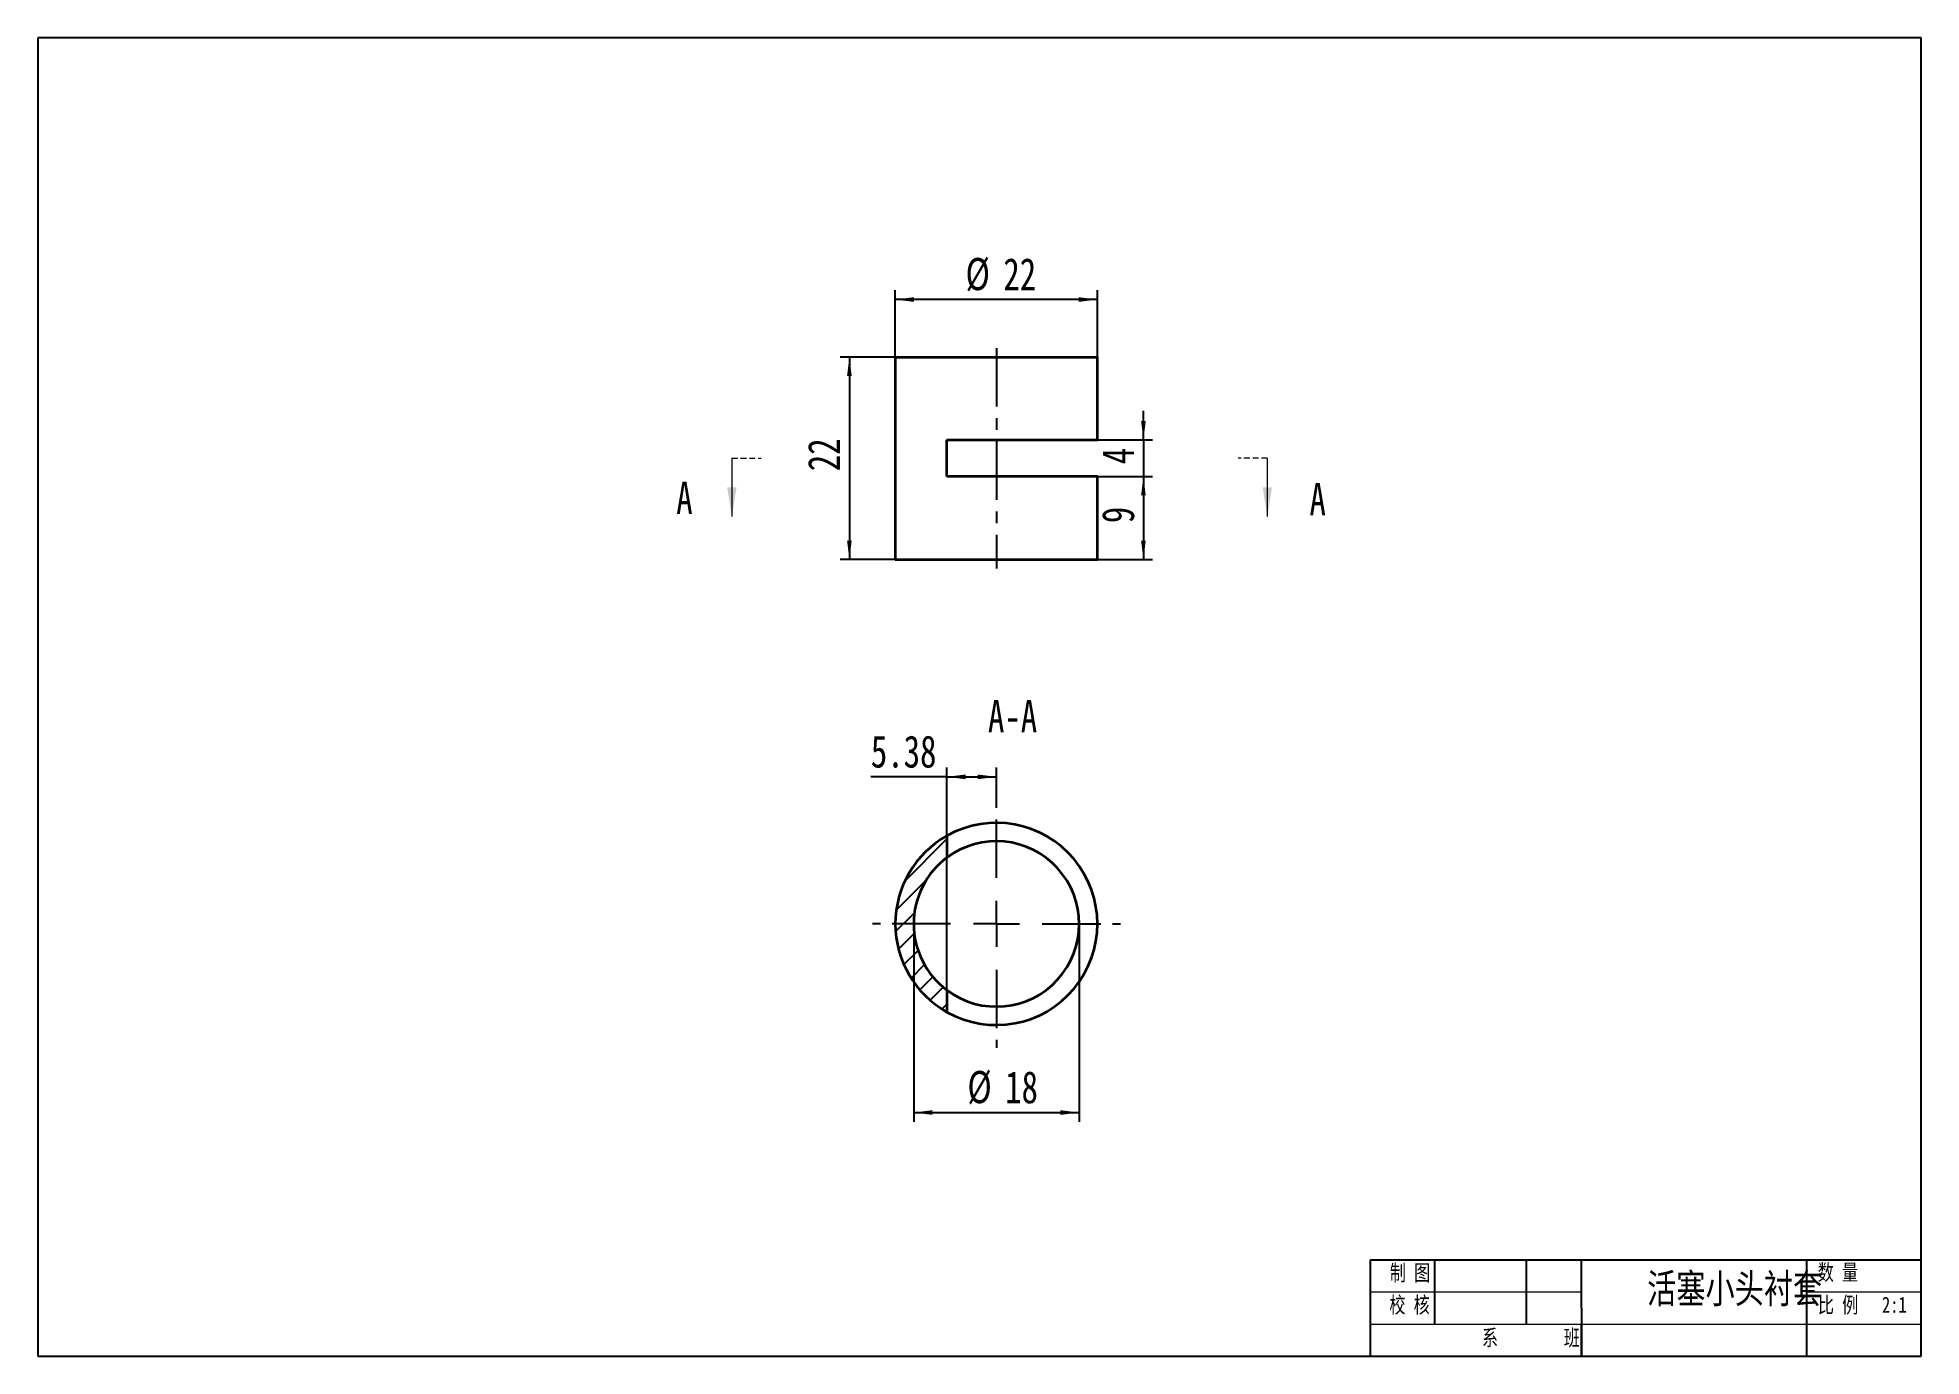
# Model space of a CAD drawing. Header units: millimetres. Extents: x 5 to 415, y 5 to 292.
import ezdxf

# ---------------------------------------------------------------- set-up
doc = ezdxf.new("R2010")
doc.units = ezdxf.units.MM
doc.linetypes.add('CENTERX2', pattern=[20.32, 12.7, -2.54, 2.54, -2.54])
doc.linetypes.add('HIDDEN', pattern=[1.905, 1.27, -0.635])
for name, color, linetype in [('中心线', 6, 'CENTERX2'), ('剖面线', 1, 'Continuous'), ('尺寸', 7, 'Continuous')]:
    doc.layers.add(name, color=color, linetype=linetype)
doc.layers.add('轮廓', color=4, linetype='Continuous', lineweight=35)
doc.styles.add('SLDTEXTSTYLE0', font='HYSWLONGFANGSONG.TTF', dxfattribs={"bigfont": 'bigfont'})
doc.styles.add('SLDTEXTSTYLE1', font='HYSWLONGFANGSONG.TTF')
doc.dimstyles.new('SLDDIMSTYLE0', dxfattribs={"dimtxt": 7, "dimasz": 4.08, "dimexe": 0, "dimexo": 0.0625, "dimgap": 1.75, "dimtad": 2, "dimdec": 1, "dimlfac": 0.5, "dimrnd": 1e-09, "dimzin": 12, "dimdsep": 46, "dimtxsty": 'SLDTEXTSTYLE1', "dimsah": 1, "dimcen": 0.09, "dimadec": 0, "dimazin": 3, "dimtfac": 1, "dimtdec": 1, "dimtofl": 0, "dimtmove": 0, "dimatfit": 3, "dimfxl": 0, "dimfrac": 2, "dimtolj": 1, "dimtzin": 12, "dimarcsym": 0})
doc.dimstyles.new('SLDDIMSTYLE1', dxfattribs={"dimtxt": 7, "dimasz": 4.08, "dimexe": 0, "dimexo": 0.0625, "dimgap": 1.75, "dimtad": 2, "dimdec": 1, "dimlfac": 0.5, "dimrnd": 1e-09, "dimzin": 12, "dimdsep": 46, "dimtxsty": 'SLDTEXTSTYLE1', "dimsah": 1, "dimcen": 0.09, "dimadec": 0, "dimazin": 3, "dimtfac": 1, "dimtdec": 1, "dimtmove": 0, "dimatfit": 0, "dimfxl": 0, "dimfrac": 2, "dimtolj": 1, "dimtzin": 12, "dimarcsym": 0})
doc.dimstyles.new('SLDDIMSTYLE2', dxfattribs={"dimtxt": 7, "dimasz": 4.08, "dimexe": 0, "dimexo": 0.0625, "dimgap": 1.75, "dimtad": 2, "dimlfac": 0.5, "dimrnd": 1e-09, "dimzin": 12, "dimdsep": 46, "dimtxsty": 'SLDTEXTSTYLE1', "dimsah": 1, "dimcen": 0.09, "dimadec": 0, "dimazin": 3, "dimtfac": 1, "dimtofl": 0, "dimtmove": 0, "dimatfit": 3, "dimfxl": 0, "dimfrac": 2, "dimtolj": 1, "dimtzin": 12, "dimarcsym": 0})

# ---------------------------------------------------------------- blocks, each defined once
blk = doc.blocks.new('_D')
at = {"layer": '尺寸'}
for p, q in [((191.68, 222.46), (191.68, 237.01)), ((235.68, 235.01), (191.68, 235.01)), ((235.68, 222.46), (235.68, 237.01))]:
    blk.add_line(p, q, dxfattribs=at)
for points in [[(191.68, 235.01), (195.76, 234.5), (195.76, 235.51)], [(235.68, 235.01), (231.6, 235.51), (231.6, 234.5)]]:
    blk.add_solid(points, dxfattribs=at)
at = {"layer": '尺寸', "char_height": 7, "attachment_point": 1, "style": 'SLDTEXTSTYLE1'}
for s, insert in [('%%c', (206.96, 244.06)), ('22', (215.19, 244.03))]:
    blk.add_mtext(s, dxfattribs=dict(at, insert=insert))
blk = doc.blocks.new('_D_1')
at = {"layer": '尺寸'}
for p, q in [((191.68, 222.46), (179.68, 222.46)), ((181.68, 222.46), (181.68, 178.46)), ((191.68, 178.46), (179.68, 178.46))]:
    blk.add_line(p, q, dxfattribs=at)
for points in [[(181.68, 222.46), (181.17, 218.38), (182.18, 218.38)], [(181.68, 178.46), (182.18, 182.54), (181.17, 182.54)]]:
    blk.add_solid(points, dxfattribs=at)
at = {"layer": '尺寸', "insert": (172.65, 197.64), "char_height": 7, "attachment_point": 1, "rotation": 90, "style": 'SLDTEXTSTYLE1'}
blk.add_mtext('22', dxfattribs=at)
blk = doc.blocks.new('_D_2')
at = {"layer": '尺寸'}
for p, q in [((235.68, 196.46), (247.68, 196.46)), ((245.68, 196.46), (245.68, 178.46)), ((235.68, 178.46), (247.68, 178.46))]:
    blk.add_line(p, q, dxfattribs=at)
for points in [[(245.68, 196.46), (245.17, 192.38), (246.18, 192.38)], [(245.68, 178.46), (246.18, 182.54), (245.17, 182.54)]]:
    blk.add_solid(points, dxfattribs=at)
at = {"layer": '尺寸', "insert": (236.65, 186.34), "char_height": 7, "attachment_point": 1, "rotation": 90, "style": 'SLDTEXTSTYLE1'}
blk.add_mtext('9', dxfattribs=at)
blk = doc.blocks.new('_D_3')
at = {"layer": '尺寸'}
for p, q in [((245.68, 204.46), (245.68, 210.81)), ((235.68, 204.46), (247.68, 204.46)), ((245.68, 204.46), (245.68, 196.46)), ((235.68, 196.46), (247.68, 196.46)), ((245.68, 196.46), (245.68, 190.11))]:
    blk.add_line(p, q, dxfattribs=at)
for points in [[(245.68, 204.46), (246.18, 208.54), (245.17, 208.54)], [(245.68, 196.46), (245.17, 192.38), (246.18, 192.38)]]:
    blk.add_solid(points, dxfattribs=at)
at = {"layer": '尺寸', "insert": (236.65, 199.17), "char_height": 7, "attachment_point": 1, "rotation": 90, "style": 'SLDTEXTSTYLE1'}
blk.add_mtext('4', dxfattribs=at)
blk = doc.blocks.new('_D_4')
at = {"layer": '尺寸'}
for p, q in [((202.92, 84.69), (202.92, 133.12)), ((213.68, 126.12), (213.68, 133.12)), ((202.92, 131.12), (186.35, 131.12)), ((202.92, 131.12), (213.68, 131.12))]:
    blk.add_line(p, q, dxfattribs=at)
for points in [[(202.92, 131.12), (207, 130.61), (207, 131.63)], [(213.68, 131.12), (209.6, 131.63), (209.6, 130.61)]]:
    blk.add_solid(points, dxfattribs=at)
at = {"layer": '尺寸', "insert": (186.35, 140.14), "char_height": 7, "attachment_point": 1, "style": 'SLDTEXTSTYLE1'}
blk.add_mtext('5.38', dxfattribs=at)
blk = doc.blocks.new('_D_5')
at = {"layer": '尺寸'}
for p, q in [((195.68, 99.12), (195.68, 56.06)), ((231.68, 99.12), (231.68, 56.06)), ((195.68, 58.06), (231.68, 58.06))]:
    blk.add_line(p, q, dxfattribs=at)
for points in [[(195.68, 58.06), (199.76, 57.55), (199.76, 58.57)], [(231.68, 58.06), (227.6, 58.57), (227.6, 57.55)]]:
    blk.add_solid(points, dxfattribs=at)
at = {"layer": '尺寸', "char_height": 7, "attachment_point": 1, "style": 'SLDTEXTSTYLE1'}
for s, insert in [('%%c', (207.36, 67.11)), ('18', (215.59, 67.08))]:
    blk.add_mtext(s, dxfattribs=dict(at, insert=insert))
blk = doc.blocks.new('SW_CENTERMARKSYMBOL_0')
at = {"layer": '中心线', "color": 0}
for p, q in [((0, 10), (0, 27)), ((0, 0), (0, 5)), ((-10, 0), (-27, 0)), ((0, 0), (-5, 0)), ((0, 0), (0, -5)), ((0, 0), (5, 0)), ((10, 0), (27, 0)), ((0, -10), (0, -27))]:
    blk.add_line(p, q, dxfattribs=at)

msp = doc.modelspace()

# ---------------------------------------------------------------- hatches: boundary and pattern name
at = {"layer": '剖面线'}
h = msp.add_hatch(dxfattribs=at)
h.set_pattern_fill('ANSI31', color=256, style=0)
edge = h.paths.add_edge_path(flags=0)
edge.add_line((202.915, 79.929), (202.915, 84.688))
edge.add_arc((213.675, 99.118), 18, 126.71091, 233.28909, ccw=False)
edge.add_line((202.915, 113.548), (202.915, 118.307))
edge.add_arc((213.675, 99.118), 22, 119.28085, 240.71915)

# ---------------------------------------------------------------- linework, layer by layer
at = {"color": 7, "linetype": 'Continuous', "lineweight": 25}
for p, q in [((415, 292), (5, 292)), ((5, 292), (5, 5)), ((415, 5), (415, 292)), ((295, 26), (415, 26)), ((295, 26), (295, 5)), ((309, 26), (309, 12)), ((329, 26), (329, 12)), ((340.986, 26), (341, 5)), ((390, 26), (390, 5)), ((340.986, 12), (340.986, 5)), ((5, 5), (415, 5))]:
    msp.add_line(p, q, dxfattribs=at)
at = {"color": 7, "linetype": 'HIDDEN', "lineweight": 18}
for p, q in [((156.097, 200.456), (162.447, 200.456)), ((272.645, 200.456), (266.295, 200.456))]:
    msp.add_line(p, q, dxfattribs=at)
at = {"color": 7, "linetype": 'Continuous', "lineweight": 18}
for p, q in [((156.097, 200.456), (156.097, 187.756)), ((272.645, 200.456), (272.645, 187.756)), ((295, 19), (340.991, 19)), ((390, 19), (415, 19)), ((295, 12), (415, 12))]:
    msp.add_line(p, q, dxfattribs=at)
for points in [[(156.097, 187.756), (157.113, 194.106), (155.081, 194.106)], [(272.645, 187.756), (273.661, 194.106), (271.629, 194.106)]]:
    msp.add_solid(points, dxfattribs=at)
at = {"layer": '中心线'}
msp.add_line((213.675, 224.456), (213.675, 176.456), dxfattribs=at)
at = {"layer": '轮廓'}
for p, q in [((191.675, 222.456), (191.675, 178.456)), ((191.675, 222.456), (213.675, 222.456)), ((213.675, 222.456), (235.675, 222.456)), ((235.675, 204.456), (235.675, 222.456)), ((202.915, 196.456), (202.915, 204.456)), ((202.915, 204.456), (235.675, 204.456)), ((235.675, 196.456), (202.915, 196.456)), ((235.675, 178.456), (235.675, 196.456)), ((191.675, 178.456), (213.675, 178.456)), ((213.675, 178.456), (235.675, 178.456)), ((202.915, 118.307), (202.915, 113.548)), ((202.915, 84.688), (202.915, 79.929))]:
    msp.add_line(p, q, dxfattribs=at)
for radius, start, end in [(22, 240.71915, 119.28085), (22, 119.28085, 240.71915), (18, 233.28909, 126.71091), (18, 126.71091, 233.28909)]:
    msp.add_arc((213.675, 99.118), radius, start, end, dxfattribs=at)

# ---------------------------------------------------------------- block references
at = {"layer": '中心线'}
msp.add_blockref('SW_CENTERMARKSYMBOL_0', (213.675, 99.118), dxfattribs=at)

# ---------------------------------------------------------------- texts
at = {"color": 7, "linetype": 'Continuous', "char_height": 7, "attachment_point": 1, "style": 'SLDTEXTSTYLE1'}
for insert in [(143.99, 195.338), (281.826, 195.069)]:
    msp.add_mtext('A', dxfattribs=dict(at, insert=insert))
at = {"color": 7, "linetype": 'Continuous', "lineweight": 18, "attachment_point": 2}
for s, insert, char_height, style in [('A-A', (217.201, 147.821), 7, 'SLDTEXTSTYLE1'), ('制 图', (303.712, 24.944), 3.5, 'SLDTEXTSTYLE0'), ('数 量', (396.837, 25.049), 3.5, 'SLDTEXTSTYLE0'), ('活塞小头衬套', (374.37, 22.942), 6.35, 'SLDTEXTSTYLE0'), ('校 核', (303.613, 17.953), 3.5, 'SLDTEXTSTYLE0'), ('比 例', (396.882, 17.953), 3.5, 'SLDTEXTSTYLE0'), ('2:1', (409.123, 17.967), 3.5, 'SLDTEXTSTYLE1'), ('系        班', (330.012, 10.814), 3.5, 'SLDTEXTSTYLE0')]:
    msp.add_mtext(s, dxfattribs=dict(at, insert=insert, char_height=char_height, style=style))

# ---------------------------------------------------------------- dimensions: what is measured, and where the dimension line sits
at = {"layer": '尺寸'}
for base, p1, p2, picture, middle in [((191.675, 235.005), (235.675, 222.456), (191.675, 222.456), '_D', (214.15, 235.005)), ((231.675, 58.057), (195.675, 99.118), (231.675, 99.118), '_D_5', (214.546, 58.057))]:
    dim = msp.add_linear_dim(base=base, p1=p1, p2=p2, text='%%c<>', dimstyle='SLDDIMSTYLE0', dxfattribs=at)
    dim.commit()
    dim.dimension.update_dxf_attribs({"geometry": picture, "text_midpoint": middle, "dimtype": 160})
for base, p1, p2, dimstyle, picture, middle in [((181.675, 178.456), (191.675, 222.456), (191.675, 178.456), 'SLDDIMSTYLE0', '_D_1', (181.675, 200.708)), ((245.675, 196.456), (235.675, 204.456), (235.675, 196.456), 'SLDDIMSTYLE1', '_D_3', (245.675, 200.708)), ((245.675, 178.456), (235.675, 196.456), (235.675, 178.456), 'SLDDIMSTYLE0', '_D_2', (245.675, 187.871))]:
    dim = msp.add_linear_dim(base=base, p1=p1, p2=p2, angle=90, dimstyle=dimstyle, dxfattribs=at)
    dim.commit()
    dim.dimension.update_dxf_attribs({"geometry": picture, "text_midpoint": middle, "dimtype": 160})
dim = msp.add_linear_dim(base=(213.675, 131.118), p1=(202.915, 84.688), p2=(213.675, 126.118), dimstyle='SLDDIMSTYLE2', dxfattribs=at)
dim.commit()
dim.dimension.update_dxf_attribs({"geometry": '_D_4', "text_midpoint": (192.487, 131.118), "dimtype": 160})

doc.saveas('drawing.dxf')
